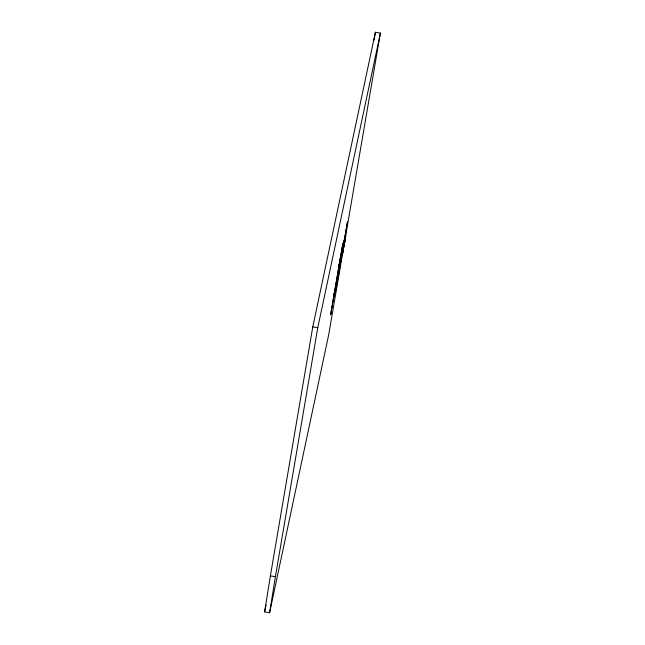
<?xml version="1.0" encoding="UTF-8"?>
<svg xmlns="http://www.w3.org/2000/svg" width="645" height="645" viewBox="0 0 645 645"><rect width="100%" height="100%" fill="white"/><g stroke="black" fill="none" stroke-linecap="round" stroke-linejoin="round"><path stroke-width="0.97" d="M270.392 575.864L264.603 611.895L269.602 612.75L328.732 334.578L380.397 33.105L375.398 32.25L312.777 326.854L270.392 575.864L275.391 576.727L269.602 612.75M333.578 298.087L334.602 291.677M338.931 266.627L339.955 260.217M338.23 276.181L339.262 269.771M343.583 244.721L344.615 238.311M343.293 249.534L343.64 247.43L343.084 250.034M275.391 576.727L317.775 327.716L380.397 33.105M374.044 40.184L375.398 32.25M343.342 248.914L342.479 254.082L343.124 250.534M344.841 241.101L345.72 235.925L343.825 247.059L344.769 241.496L344.374 243.35M338.617 268.086L340.27 258.758M333.263 299.546L334.916 290.218M343.277 246.18L344.922 236.852M337.924 277.64L339.568 268.312M264.603 611.895L266.071 605.01M345.793 234.844L344.124 244.02L344.632 241.649M312.777 326.854L317.775 327.716M330.804 313.736L330.651 314.825L342.874 243.488L330.804 313.736M335.456 291.83L335.311 292.911L347.534 221.582L335.456 291.83"/></g></svg>
